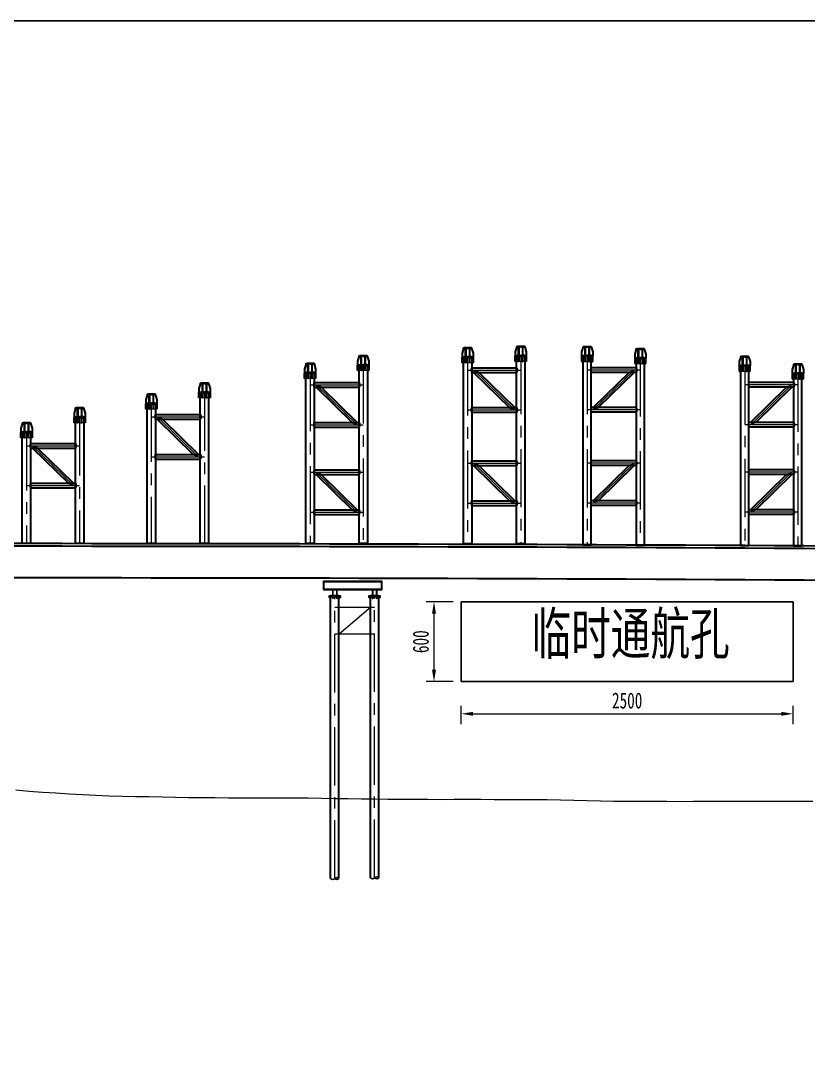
# Model space of a CAD drawing. Extents: x 1767995 to 4174245, y 542814 to 862564.
# Drawn here: x 3464449 to 3523723, y 784212 to 862564 of the extents above; entities that cross this region are included whole.
import ezdxf

# ---------------------------------------------------------------- set-up
doc = ezdxf.new("R2010")
doc.units = 0
doc.header["$LTSCALE"] = 3500
doc.linetypes.add('CENTER', pattern=[2, 1.25, -0.25, 0.25, -0.25])
doc.linetypes.add('DASHED', pattern=[0.75, 0.5, -0.25])
doc.layers.get('Defpoints').update_dxf_attribs({"color": 8})
for name, color, linetype, lineweight in [('1粗实线', 1, 'Continuous', 30), ('3中心线', 6, 'CENTER', 18), ('4虚线', 2, 'DASHED', 18), ('5文本', 7, 'Continuous', 15), ('6标注线', 7, 'Continuous', 13), ('文字', 7, 'Continuous', 15), ('细实线', 7, 'Continuous', 15)]:
    doc.layers.add(name, color=color, linetype=linetype, lineweight=lineweight)
doc.layers.add('M_Prof', color=2, linetype='Continuous')
doc.styles.add('wlx0.7', font='仿宋_GB2312.TTF', dxfattribs={"width": 0.7})
doc.styles.add('图内文字', font='仿宋_GB2312.TTF', dxfattribs={"width": 0.7})
doc.dimstyles.new('600', dxfattribs={"dimscale": 600, "dimtxt": 2, "dimasz": 1.5, "dimexe": 1, "dimexo": 1, "dimgap": 0.65, "dimtad": 1, "dimdec": 0, "dimlfac": 0.1, "dimzin": 0, "dimdsep": 46, "dimtxsty": 'wlx0.7', "dimcen": 0, "dimclrd": 7, "dimclre": 7, "dimclrt": 7, "dimadec": 0, "dimazin": 0, "dimtfac": 1, "dimtdec": 0, "dimtmove": 1, "dimatfit": 3, "dimfxl": 1, "dimtolj": 1, "dimtzin": 0, "dimlwd": 13, "dimlwe": 13, "dimarcsym": 1})

# ---------------------------------------------------------------- blocks, each defined once
blk = doc.blocks.new('gdfgdfg')
at = {"layer": '细实线'}
for p, q in [((231782, 21667), (232782, 21583)), ((232782, 21583), (233782, 21505)), ((233782, 21505), (234782, 21444)), ((234782, 21444), (235782, 21383)), ((235782, 21383), (236782, 21323)), ((236782, 21323), (237782, 21264)), ((237782, 21264), (238782, 21229)), ((238782, 21229), (239782, 21199)), ((239782, 21199), (240782, 21181)), ((240782, 21181), (241782, 21163)), ((241782, 21163), (242782, 21145)), ((242782, 21145), (243782, 21127)), ((243782, 21127), (244782, 21108)), ((244782, 21108), (245782, 21097)), ((245782, 21097), (246782, 21089)), ((246782, 21089), (247782, 21081)), ((247782, 21081), (248782, 21073)), ((248782, 21073), (249782, 21075)), ((249782, 21075), (250782, 21077)), ((250782, 21077), (251782, 21074)), ((251782, 21074), (252782, 21071)), ((252782, 21071), (253782, 21069)), ((253782, 21069), (254782, 21058)), ((254782, 21058), (255782, 21033)), ((255782, 21033), (256782, 21017)), ((256782, 21017), (257782, 21003)), ((257782, 21003), (258782, 20989)), ((258782, 20989), (259782, 20975)), ((259782, 20975), (260782, 20969)), ((260782, 20969), (261782, 20965)), ((261782, 20965), (262782, 20960)), ((262782, 20960), (263782, 20956)), ((263782, 20956), (264782, 20958)), ((264782, 20958), (265782, 20966)), ((265782, 20966), (266782, 20961)), ((266782, 20961), (267782, 20955)), ((267782, 20955), (268782, 20948)), ((268782, 20948), (269782, 20942)), ((269782, 20942), (270782, 20936)), ((270782, 20936), (271782, 20941)), ((271782, 20941), (272782, 20932)), ((272782, 20932), (273782, 20906)), ((273782, 20906), (274782, 20880)), ((274782, 20880), (275782, 20855)), ((275782, 20855), (276782, 20831)), ((276782, 20831), (277782, 20822)), ((277782, 20822), (278782, 20818)), ((278782, 20818), (279782, 20814)), ((279782, 20814), (280782, 20810)), ((280782, 20810), (281782, 20806)), ((281782, 20806), (282782, 20810)), ((282782, 20810), (283782, 20817)), ((283782, 20817), (284782, 20820)), ((284782, 20820), (285782, 20822)), ((285782, 20822), (286782, 20825)), ((286782, 20825), (287782, 20828)), ((287782, 20828), (288782, 20828)), ((288782, 20828), (289782, 20828)), ((289782, 20828), (290782, 20828)), ((290782, 20828), (291782, 20829))]:
    blk.add_line(p, q, dxfattribs=at)
blk = doc.blocks.new('werwerer')
at = {"layer": '1粗实线', "elevation": 0}
for points in [[(193795, 41794, 0.464316), (193777, 41816), (193651, 41816), (193531, 41444), (193531, 41144), (193651, 41144), (193651, 41164), (193777, 41164, 0.464316), (193795, 41186)], [(193951, 41144), (193651, 41144), (193651, 41164), (193777, 41164, 0.414214), (193795, 41182), (193795, 41798, 0.414214), (193777, 41816), (193651, 41816), (193651, 41836), (193951, 41836), (193951, 41816), (193826, 41816, 0.414214), (193808, 41798), (193808, 41182, 0.414214), (193826, 41164), (193951, 41164)], [(193951, 41144), (194251, 41144), (194251, 41164), (194126, 41164, -0.414214), (194108, 41182), (194108, 41798, -0.414214), (194126, 41816), (194251, 41816), (194251, 41836), (193951, 41836), (193951, 41816), (194077, 41816, -0.414214), (194095, 41798), (194095, 41182, -0.414214), (194077, 41164), (193951, 41164)], [(194108, 41794, -0.464316), (194126, 41816), (194251, 41816), (194371, 41444), (194371, 41144), (194251, 41144), (194251, 41164), (194126, 41164, -0.464316), (194108, 41186)]]:
    blk.add_lwpolyline(points, format="xyb", close=True, dxfattribs=at)
blk.add_lwpolyline([(193701, 41846), (194201, 41846), (194201, 41836), (193701, 41836)], close=True, dxfattribs=at)
blk = doc.blocks.new('tertert')
at = {"layer": '1粗实线'}
for p, q in [((203266, 43306, 0), (206636, 43306, 0)), ((203266, 42955, 0), (206636, 42955, 0)), ((203401, 42955, 0), (206112, 40306, 0)), ((203791, 42955, 0), (206502, 40306, 0)), ((203266, 40306, 0), (206636, 40306, 0)), ((203266, 39955, 0), (206636, 39955, 0))]:
    blk.add_line(p, q, dxfattribs=at)
at = {"layer": '1粗实线', "elevation": 0}
for points in [[(203266, 43306), (203266, 43306), (203266, 43305), (203266, 43305), (203265, 43304), (203265, 43303), (203264, 43301), (203263, 43299), (203262, 43297), (203261, 43295), (203260, 43293), (203259, 43290), (203257, 43287), (203256, 43284), (203255, 43280), (203253, 43276), (203251, 43272), (203250, 43268), (203248, 43264), (203246, 43259), (203244, 43255), (203243, 43250), (203241, 43244), (203239, 43239), (203237, 43234), (203236, 43228), (203234, 43222), (203232, 43216), (203231, 43210), (203229, 43204), (203228, 43198), (203227, 43191), (203225, 43185), (203224, 43178), (203223, 43171), (203223, 43165), (203222, 43158), (203221, 43151), (203221, 43144), (203221, 43137), (203221, 43130), (203221, 43124), (203221, 43117), (203221, 43110), (203222, 43103), (203223, 43096), (203223, 43089), (203224, 43083), (203225, 43076), (203227, 43070), (203228, 43063), (203229, 43057), (203231, 43051), (203232, 43045), (203234, 43039), (203236, 43033), (203237, 43027), (203239, 43022), (203241, 43016), (203243, 43011), (203244, 43006), (203246, 43002), (203248, 42997), (203250, 42993), (203251, 42988), (203253, 42984), (203255, 42981), (203256, 42977), (203257, 42974), (203259, 42971), (203260, 42968), (203261, 42966), (203262, 42964), (203263, 42962), (203264, 42960), (203265, 42958), (203265, 42957), (203266, 42956), (203266, 42955), (203266, 42955), (203266, 42955)], [(206636, 43306), (206636, 43306), (206637, 43305), (206637, 43305), (206637, 43304), (206638, 43303), (206639, 43301), (206640, 43299), (206641, 43297), (206642, 43295), (206643, 43293), (206644, 43290), (206645, 43287), (206647, 43284), (206648, 43280), (206650, 43276), (206652, 43272), (206653, 43268), (206655, 43264), (206657, 43259), (206658, 43255), (206660, 43250), (206662, 43244), (206664, 43239), (206666, 43234), (206667, 43228), (206669, 43222), (206671, 43216), (206672, 43210), (206674, 43204), (206675, 43198), (206676, 43191), (206677, 43185), (206679, 43178), (206679, 43171), (206680, 43165), (206681, 43158), (206681, 43151), (206682, 43144), (206682, 43137), (206682, 43130), (206682, 43124), (206682, 43117), (206681, 43110), (206681, 43103), (206680, 43096), (206679, 43089), (206679, 43083), (206677, 43076), (206676, 43070), (206675, 43063), (206674, 43057), (206672, 43051), (206671, 43045), (206669, 43039), (206667, 43033), (206666, 43027), (206664, 43022), (206662, 43016), (206660, 43011), (206658, 43006), (206657, 43002), (206655, 42997), (206653, 42993), (206652, 42988), (206650, 42984), (206648, 42981), (206647, 42977), (206645, 42974), (206644, 42971), (206643, 42968), (206642, 42966), (206641, 42964), (206640, 42962), (206639, 42960), (206638, 42958), (206637, 42957), (206637, 42956), (206637, 42955), (206636, 42955), (206636, 42955)], [(203266, 40306), (203266, 40306), (203266, 40305), (203266, 40305), (203265, 40304), (203265, 40303), (203264, 40301), (203263, 40299), (203262, 40297), (203261, 40295), (203260, 40293), (203259, 40290), (203257, 40287), (203256, 40284), (203255, 40280), (203253, 40276), (203251, 40272), (203250, 40268), (203248, 40264), (203246, 40259), (203244, 40255), (203243, 40250), (203241, 40244), (203239, 40239), (203237, 40234), (203236, 40228), (203234, 40222), (203232, 40216), (203231, 40210), (203229, 40204), (203228, 40198), (203227, 40191), (203225, 40185), (203224, 40178), (203223, 40171), (203223, 40165), (203222, 40158), (203221, 40151), (203221, 40144), (203221, 40137), (203221, 40130), (203221, 40124), (203221, 40117), (203221, 40110), (203222, 40103), (203223, 40096), (203223, 40089), (203224, 40083), (203225, 40076), (203227, 40070), (203228, 40063), (203229, 40057), (203231, 40051), (203232, 40045), (203234, 40039), (203236, 40033), (203237, 40027), (203239, 40022), (203241, 40016), (203243, 40011), (203244, 40006), (203246, 40002), (203248, 39997), (203250, 39993), (203251, 39988), (203253, 39984), (203255, 39981), (203256, 39977), (203257, 39974), (203259, 39971), (203260, 39968), (203261, 39966), (203262, 39964), (203263, 39962), (203264, 39960), (203265, 39958), (203265, 39957), (203266, 39956), (203266, 39955), (203266, 39955), (203266, 39955)], [(206636, 40306), (206636, 40306), (206637, 40305), (206637, 40305), (206637, 40304), (206638, 40303), (206639, 40301), (206640, 40299), (206641, 40297), (206642, 40295), (206643, 40293), (206644, 40290), (206645, 40287), (206647, 40284), (206648, 40280), (206650, 40276), (206652, 40272), (206653, 40268), (206655, 40264), (206657, 40259), (206658, 40255), (206660, 40250), (206662, 40244), (206664, 40239), (206666, 40234), (206667, 40228), (206669, 40222), (206671, 40216), (206672, 40210), (206674, 40204), (206675, 40198), (206676, 40191), (206677, 40185), (206679, 40178), (206679, 40171), (206680, 40165), (206681, 40158), (206681, 40151), (206682, 40144), (206682, 40137), (206682, 40130), (206682, 40124), (206682, 40117), (206681, 40110), (206681, 40103), (206680, 40096), (206679, 40089), (206679, 40083), (206677, 40076), (206676, 40070), (206675, 40063), (206674, 40057), (206672, 40051), (206671, 40045), (206669, 40039), (206667, 40033), (206666, 40027), (206664, 40022), (206662, 40016), (206660, 40011), (206658, 40006), (206657, 40002), (206655, 39997), (206653, 39993), (206652, 39988), (206650, 39984), (206648, 39981), (206647, 39977), (206645, 39974), (206644, 39971), (206643, 39968), (206642, 39966), (206641, 39964), (206640, 39962), (206639, 39960), (206638, 39958), (206637, 39957), (206637, 39956), (206637, 39955), (206636, 39955), (206636, 39955)]]:
    blk.add_lwpolyline(points, dxfattribs=at)
at = {"layer": '1粗实线'}
for points in [[(203791, 42955), (203791, 42955), (203790, 42955), (203789, 42956), (203788, 42956), (203785, 42957), (203783, 42958), (203780, 42959), (203776, 42960), (203773, 42961), (203768, 42963), (203764, 42964), (203758, 42966), (203753, 42968), (203747, 42970), (203741, 42972), (203734, 42974), (203727, 42977), (203720, 42979), (203712, 42981), (203705, 42984), (203696, 42986), (203688, 42989), (203680, 42991), (203671, 42994), (203662, 42997), (203653, 42999), (203644, 43002), (203635, 43004), (203625, 43006), (203616, 43008), (203607, 43010), (203598, 43012), (203589, 43014), (203580, 43016), (203571, 43017), (203562, 43018), (203553, 43019), (203545, 43020), (203537, 43020), (203529, 43020), (203522, 43020), (203515, 43020), (203508, 43019), (203501, 43018), (203494, 43017), (203488, 43016), (203482, 43014), (203477, 43012), (203472, 43010), (203467, 43008), (203462, 43006), (203457, 43004), (203453, 43002), (203449, 42999), (203445, 42997), (203441, 42994), (203438, 42991), (203434, 42989), (203431, 42986), (203428, 42984), (203426, 42981), (203423, 42979), (203420, 42977), (203418, 42974), (203416, 42972), (203414, 42970), (203412, 42968), (203410, 42966), (203409, 42964), (203407, 42963), (203406, 42961), (203405, 42960), (203404, 42959), (203403, 42958), (203402, 42957), (203402, 42956), (203401, 42956), (203401, 42955), (203401, 42955), (203401, 42955)], [(206112, 40306), (206112, 40306), (206112, 40306), (206114, 40305), (206115, 40305), (206117, 40304), (206120, 40303), (206123, 40302), (206126, 40301), (206130, 40299), (206135, 40298), (206139, 40296), (206144, 40295), (206150, 40293), (206156, 40291), (206162, 40289), (206169, 40287), (206176, 40284), (206183, 40282), (206190, 40279), (206198, 40277), (206206, 40274), (206215, 40272), (206223, 40269), (206232, 40267), (206241, 40264), (206250, 40262), (206259, 40259), (206268, 40257), (206278, 40255), (206287, 40252), (206296, 40250), (206305, 40249), (206314, 40247), (206323, 40245), (206332, 40244), (206341, 40243), (206349, 40242), (206358, 40241), (206366, 40241), (206374, 40241), (206381, 40241), (206388, 40241), (206395, 40242), (206402, 40243), (206408, 40244), (206415, 40245), (206420, 40247), (206426, 40249), (206431, 40250), (206436, 40252), (206441, 40255), (206446, 40257), (206450, 40259), (206454, 40262), (206458, 40264), (206462, 40267), (206465, 40269), (206468, 40272), (206472, 40274), (206475, 40277), (206477, 40279), (206480, 40282), (206482, 40284), (206485, 40287), (206487, 40289), (206489, 40291), (206491, 40293), (206492, 40295), (206494, 40296), (206495, 40298), (206497, 40299), (206498, 40301), (206499, 40302), (206500, 40303), (206500, 40304), (206501, 40305), (206502, 40305), (206502, 40306), (206502, 40306), (206502, 40306)]]:
    blk.add_lwpolyline(points, dxfattribs=at)
at = {"layer": '3中心线'}
for p, q in [((202951, 43130, 0), (206951, 43130, 0)), ((203416, 43130, 0), (206486, 40130, 0)), ((202951, 40130, 0), (206951, 40130, 0))]:
    blk.add_line(p, q, dxfattribs=at)
blk = doc.blocks.new('trret')
at = {"layer": '1粗实线'}
for p, q in [((3671816, 920589), (3671816, 941829)), ((3672446, 920589), (3672446, 941829)), ((3674816, 920637), (3674816, 941829)), ((3675446, 920637), (3675446, 941829))]:
    blk.add_line(p, q, dxfattribs=at)
for points in [[(3671275, 942333), (3675686, 942333), (3675686, 942921), (3671275, 942921)], [(3671816, 941679), (3671781, 941679), (3671731, 941729), (3671731, 941829), (3671731, 941729), (3671781, 941679)], [(3671731, 941829), (3672531, 941829)], [(3671987, 941829), (3671987, 941679), (3671975, 941679), (3671975, 941829), (3671975, 941679), (3671987, 941679)], [(3672287, 941829), (3672287, 941679), (3672275, 941679), (3672275, 941829), (3672275, 941679), (3672287, 941679)], [(3672531, 941729), (3672481, 941679), (3672531, 941729), (3672531, 941829)], [(3674816, 941679), (3674781, 941679), (3674731, 941729), (3674731, 941829), (3674731, 941729), (3674781, 941679)], [(3674731, 941829), (3675531, 941829)], [(3674987, 941829), (3674987, 941679), (3674975, 941679), (3674975, 941829), (3674975, 941679), (3674987, 941679)], [(3675287, 941829), (3675287, 941679), (3675275, 941679), (3675275, 941829), (3675275, 941679), (3675287, 941679)], [(3675531, 941729), (3675481, 941679), (3675531, 941729), (3675531, 941829)], [(3672481, 941679), (3672446, 941679)], [(3675481, 941679), (3675446, 941679)]]:
    blk.add_lwpolyline(points, close=True, dxfattribs=at)
for points in [[(3671731, 941845), (3671731, 941829), (3671731, 941845), (3672531, 941845), (3672531, 941829), (3672531, 941845)], [(3674731, 941845), (3674731, 941829), (3674731, 941845), (3675531, 941845), (3675531, 941829), (3675531, 941845)]]:
    blk.add_lwpolyline(points, dxfattribs=at)
at = {"layer": '3中心线'}
for p, q in [((3672131, 920589), (3672131, 941829)), ((3675131, 920637), (3675131, 941829)), ((3672131, 940996), (3675131, 940996)), ((3672451, 938996), (3674828, 940996)), ((3672131, 938996), (3675131, 938996))]:
    blk.add_line(p, q, dxfattribs=at)
at = {"layer": 'M_Prof'}
for p, q in [((3671275, 942901), (3675686, 942901)), ((3671275, 942353), (3675686, 942353))]:
    blk.add_line(p, q, dxfattribs=at)
for points in [[(3671831, 941845), (3672131, 941845), (3672131, 941863), (3672000, 941863, -0.414214), (3671987, 941876), (3671987, 942302, -0.414214), (3672000, 942315), (3672131, 942315), (3672131, 942333), (3671831, 942333), (3671831, 942315), (3671963, 942315, -0.414214), (3671976, 942302), (3671976, 941876, -0.414214), (3671963, 941863), (3671831, 941863)], [(3672131, 941845), (3672431, 941845), (3672431, 941863), (3672300, 941863, -0.414214), (3672287, 941876), (3672287, 942302, -0.414214), (3672300, 942315), (3672431, 942315), (3672431, 942333), (3672131, 942333), (3672131, 942315), (3672263, 942315, -0.414214), (3672276, 942302), (3672276, 941876, -0.414214), (3672263, 941863), (3672131, 941863)], [(3674831, 941845), (3675131, 941845), (3675131, 941863), (3675000, 941863, -0.414214), (3674987, 941876), (3674987, 942302, -0.414214), (3675000, 942315), (3675131, 942315), (3675131, 942333), (3674831, 942333), (3674831, 942315), (3674963, 942315, -0.414214), (3674976, 942302), (3674976, 941876, -0.414214), (3674963, 941863), (3674831, 941863)], [(3675131, 941845), (3675431, 941845), (3675431, 941863), (3675300, 941863, -0.414214), (3675287, 941876), (3675287, 942302, -0.414214), (3675300, 942315), (3675431, 942315), (3675431, 942333), (3675131, 942333), (3675131, 942315), (3675263, 942315, -0.414214), (3675276, 942302), (3675276, 941876, -0.414214), (3675263, 941863), (3675131, 941863)]]:
    blk.add_lwpolyline(points, format="xyb", close=True, dxfattribs=at)
for points in [[(3671816, 920589), (3671974, 920510), (3672131, 920589), (3672289, 920667), (3672446, 920589)], [(3674816, 920637), (3674974, 920559), (3675131, 920637), (3675289, 920716), (3675446, 920637)], [(3675446, 920637), (3675289, 920559), (3675131, 920637)], [(3672446, 920589), (3672289, 920510), (3672131, 920589)]]:
    blk.add_spline(points, degree=3, dxfattribs=at)
blk = doc.blocks.new('*D268')
at = {"color": 7, "linetype": 'Continuous', "lineweight": 13}
for p, q in [((3497596, 809638), (3497596, 811024)), ((3522596, 809638), (3522596, 811024)), ((3498496, 810424), (3521696, 810424))]:
    blk.add_line(p, q, dxfattribs=at)
at = {"color": 7}
for points in [[(3498496, 810574), (3498496, 810274), (3497596, 810424)], [(3521696, 810574), (3521696, 810274), (3522596, 810424)]]:
    blk.add_solid(points, dxfattribs=at)
at = {"layer": 'Defpoints', "color": 0}
for p in [(3522596, 810424), (3497596, 809038), (3522596, 809038)]:
    blk.add_point(p, dxfattribs=at)
at = {"color": 7, "insert": (3510096, 811414), "char_height": 1200, "attachment_point": 5, "style": 'wlx0.7'}
blk.add_mtext('\\A1;2500', dxfattribs=at)
blk = doc.blocks.new('*D269')
at = {"color": 7, "linetype": 'Continuous', "lineweight": 13}
for p, q in [((3496996, 818850), (3494954, 818850)), ((3495554, 817950), (3495554, 813750)), ((3496996, 812850), (3494954, 812850))]:
    blk.add_line(p, q, dxfattribs=at)
at = {"color": 7}
for points in [[(3495404, 817950), (3495704, 817950), (3495554, 818850)], [(3495404, 813750), (3495704, 813750), (3495554, 812850)]]:
    blk.add_solid(points, dxfattribs=at)
at = {"layer": 'Defpoints', "color": 0}
for p in [(3497596, 818850), (3495554, 812850), (3497596, 812850)]:
    blk.add_point(p, dxfattribs=at)
at = {"color": 7, "insert": (3494564, 815850), "char_height": 1200, "attachment_point": 5, "rotation": 90, "style": 'wlx0.7'}
blk.add_mtext('\\A1;600', dxfattribs=at)

msp = doc.modelspace()

# ---------------------------------------------------------------- linework, layer by layer
for p, q in [((3497595.6, 812850.3), (3497595.6, 818850.3)), ((3497595.6, 818850.3), (3522595.6, 818850.3)), ((3522595.6, 818850.3), (3522595.6, 812850.3)), ((3497595.6, 812850.3), (3522595.6, 812850.3))]:
    msp.add_line(p, q)
at = {"layer": '1粗实线', "ltscale": 4}
for p, q in [((3498503.3, 837256.9, 0.4), (3497663.3, 837256.9, 0.4)), ((3497663.3, 837256.9, 0.4), (3497663.3, 837236.9, 0.4)), ((3497663.3, 837236.9, 0.4), (3498503.3, 837236.9, 0.4)), ((3497922.3, 837236.9, 0.4), (3497944.3, 837236.9, 0.4)), ((3497922.3, 836836.9, 0.4), (3497922.3, 837236.9, 0.4)), ((3497944.3, 836836.9, 0.4), (3497922.3, 836836.9, 0.4)), ((3497944.3, 837236.9, 0.4), (3497944.3, 836836.9, 0.4)), ((3498222.3, 837236.9, 0.4), (3498222.3, 836836.9, 0.4)), ((3498244.3, 836836.9, 0.4), (3498244.3, 837236.9, 0.4)), ((3498503.3, 837236.9, 0.4), (3498503.3, 837256.9, 0.4)), ((3502503.3, 837356.4, 0.4), (3501663.3, 837356.4, 0.4)), ((3501663.3, 837356.4, 0.4), (3501663.3, 837336.4, 0.4)), ((3501663.3, 837336.4, 0.4), (3502503.3, 837336.4, 0.4)), ((3501922.3, 837336.4, 0.4), (3501944.3, 837336.4, 0.4)), ((3501922.3, 836936.4, 0.4), (3501922.3, 837336.4, 0.4)), ((3501944.3, 836936.4, 0.4), (3501922.3, 836936.4, 0.4)), ((3501944.3, 837336.4, 0.4), (3501944.3, 836936.4, 0.4)), ((3502244.3, 837336.4, 0.4), (3502222.3, 837336.4, 0.4)), ((3502222.3, 837336.4, 0.4), (3502222.3, 836936.4, 0.4)), ((3502222.3, 836936.4, 0.4), (3502244.3, 836936.4, 0.4)), ((3502244.3, 836936.4, 0.4), (3502244.3, 837336.4, 0.4)), ((3502503.3, 837336.4, 0.4), (3502503.3, 837356.4, 0.4)), ((3506663, 837333.6, 0.1), (3506663, 837353.6, 0.1)), ((3506663, 837353.6, 0.1), (3507503, 837353.6, 0.1)), ((3507503, 837333.6, 0.1), (3506663, 837333.6, 0.1)), ((3506922, 837333.6, 0.1), (3506944, 837333.6, 0.1)), ((3506922, 836933.6, 0.1), (3506922, 837333.6, 0.1)), ((3506944, 836933.6, 0.1), (3506922, 836933.6, 0.1)), ((3506944, 837333.6, 0.1), (3506944, 836933.6, 0.1)), ((3507244, 837333.6, 0.1), (3507222, 837333.6, 0.1)), ((3507222, 837333.6, 0.1), (3507222, 836933.6, 0.1)), ((3507222, 836933.6, 0.1), (3507244, 836933.6, 0.1)), ((3507244, 836933.6, 0.1), (3507244, 837333.6, 0.1)), ((3507503, 837353.6, 0.1), (3507503, 837333.6, 0.1)), ((3510663, 837172.9), (3510663, 837192.9)), ((3510663, 837192.9), (3511503, 837192.9)), ((3511503, 837172.9), (3510663, 837172.9)), ((3510922, 836772.9), (3510922, 837172.9)), ((3510944, 837172.9), (3510944, 836772.9)), ((3511244, 837172.9), (3511222, 837172.9)), ((3511222, 837172.9), (3511222, 836772.9)), ((3511244, 836772.9), (3511244, 837172.9)), ((3511503, 837192.9), (3511503, 837172.9)), ((3486643.7, 836083.6), (3485803.7, 836083.6)), ((3485803.7, 836083.6), (3485803.7, 836063.6)), ((3485803.7, 836063.6), (3486643.7, 836063.6)), ((3486062.7, 836063.6), (3486084.7, 836063.6)), ((3486062.7, 835663.6), (3486062.7, 836063.6)), ((3486084.7, 836063.6), (3486084.7, 835663.6)), ((3486362.7, 836063.6), (3486362.7, 835663.6)), ((3486384.7, 835663.6), (3486384.7, 836063.6)), ((3486643.7, 836063.6), (3486643.7, 836083.6)), ((3490643.7, 836663.7, 0.1), (3489803.7, 836663.7, 0.1)), ((3489803.7, 836663.7, 0.1), (3489803.7, 836643.7, 0.1)), ((3489803.7, 836643.7, 0.1), (3490643.7, 836643.7, 0.1)), ((3490062.7, 836643.7, 0.1), (3490084.7, 836643.7, 0.1)), ((3490062.7, 836243.7, 0.1), (3490062.7, 836643.7, 0.1)), ((3490084.7, 836243.7, 0.1), (3490062.7, 836243.7, 0.1)), ((3490084.7, 836643.7, 0.1), (3490084.7, 836243.7, 0.1)), ((3490384.7, 836643.7, 0.1), (3490362.7, 836643.7, 0.1)), ((3490362.7, 836643.7, 0.1), (3490362.7, 836243.7, 0.1)), ((3490362.7, 836243.7, 0.1), (3490384.7, 836243.7, 0.1)), ((3490384.7, 836243.7, 0.1), (3490384.7, 836643.7, 0.1)), ((3490643.7, 836643.7, 0.1), (3490643.7, 836663.7, 0.1)), ((3511222, 836772.9), (3511244, 836772.9)), ((3518522.5, 836599.7, 0.1), (3518522.5, 836619.7, 0.1)), ((3518522.5, 836619.7, 0.1), (3519362.5, 836619.7, 0.1)), ((3519362.5, 836599.7, 0.1), (3518522.5, 836599.7, 0.1)), ((3518781.5, 836599.7, 0.1), (3518803.5, 836599.7, 0.1)), ((3518781.5, 836199.7, 0.1), (3518781.5, 836599.7, 0.1)), ((3518803.5, 836199.7, 0.1), (3518781.5, 836199.7, 0.1)), ((3518803.5, 836599.7, 0.1), (3518803.5, 836199.7, 0.1)), ((3519103.5, 836599.7, 0.1), (3519081.5, 836599.7, 0.1)), ((3519081.5, 836599.7, 0.1), (3519081.5, 836199.7, 0.1)), ((3519081.5, 836199.7, 0.1), (3519103.5, 836199.7, 0.1)), ((3519103.5, 836199.7, 0.1), (3519103.5, 836599.7, 0.1)), ((3519362.5, 836619.7, 0.1), (3519362.5, 836599.7, 0.1)), ((3522522.5, 836019.6), (3522522.5, 836039.6)), ((3522522.5, 836039.6), (3523362.5, 836039.6)), ((3523362.5, 836019.6), (3522522.5, 836019.6)), ((3522781.5, 835619.6), (3522781.5, 836019.6)), ((3522803.5, 836019.6), (3522803.5, 835619.6)), ((3523103.5, 836019.6), (3523081.5, 836019.6)), ((3523081.5, 836019.6), (3523081.5, 835619.6)), ((3523103.5, 835619.6), (3523103.5, 836019.6)), ((3523362.5, 836039.6), (3523362.5, 836019.6)), ((3486084.7, 835663.6), (3486062.7, 835663.6)), ((3523081.5, 835619.6), (3523103.5, 835619.6)), ((3478693.7, 834611.1, -0.3), (3477853.7, 834611.1, -0.3)), ((3477853.7, 834611.1, -0.3), (3477853.7, 834591.1, -0.3)), ((3477853.7, 834591.1, -0.3), (3478693.7, 834591.1, -0.3)), ((3478112.7, 834591.1, -0.3), (3478134.7, 834591.1, -0.3)), ((3478112.7, 834191.1, -0.3), (3478112.7, 834591.1, -0.3)), ((3478134.7, 834591.1, -0.3), (3478134.7, 834191.1, -0.3)), ((3478434.7, 834591.1, -0.3), (3478412.7, 834591.1, -0.3)), ((3478412.7, 834591.1, -0.3), (3478412.7, 834191.1, -0.3)), ((3478434.7, 834191.1, -0.3), (3478434.7, 834591.1, -0.3)), ((3478693.7, 834591.1, -0.3), (3478693.7, 834611.1, -0.3)), ((3474693.7, 833776.8, -0.4), (3473853.7, 833776.8, -0.4)), ((3473853.7, 833776.8, -0.4), (3473853.7, 833756.8, -0.4)), ((3473853.7, 833756.8, -0.4), (3474693.7, 833756.8, -0.4)), ((3474112.7, 833756.8, -0.4), (3474134.7, 833756.8, -0.4)), ((3474112.7, 833356.8, -0.4), (3474112.7, 833756.8, -0.4)), ((3474134.7, 833756.8, -0.4), (3474134.7, 833356.8, -0.4)), ((3474412.7, 833756.8, -0.4), (3474412.7, 833356.8, -0.4)), ((3474434.7, 833356.8, -0.4), (3474434.7, 833756.8, -0.4)), ((3474693.7, 833756.8, -0.4), (3474693.7, 833776.8, -0.4)), ((3478134.7, 834191.1, -0.3), (3478112.7, 834191.1, -0.3)), ((3478412.7, 834191.1, -0.3), (3478434.7, 834191.1, -0.3)), ((3474134.7, 833356.8, -0.4), (3474112.7, 833356.8, -0.4)), ((3469293.7, 832742.3, -0.3), (3468453.7, 832742.3, -0.3)), ((3468453.7, 832742.3, -0.3), (3468453.7, 832722.3, -0.3)), ((3468453.7, 832722.3, -0.3), (3469293.7, 832722.3, -0.3)), ((3468712.7, 832722.3, -0.3), (3468734.7, 832722.3, -0.3)), ((3468712.7, 832322.3, -0.3), (3468712.7, 832722.3, -0.3)), ((3468734.7, 832322.3, -0.3), (3468712.7, 832322.3, -0.3)), ((3468734.7, 832722.3, -0.3), (3468734.7, 832322.3, -0.3)), ((3469034.7, 832722.3, -0.3), (3469012.7, 832722.3, -0.3)), ((3469012.7, 832722.3, -0.3), (3469012.7, 832322.3, -0.3)), ((3469012.7, 832322.3, -0.3), (3469034.7, 832322.3, -0.3)), ((3469034.7, 832322.3, -0.3), (3469034.7, 832722.3, -0.3)), ((3469293.7, 832722.3, -0.3), (3469293.7, 832742.3, -0.3)), ((3465293.7, 831615.8, -0.4), (3464453.7, 831615.8, -0.4)), ((3464453.7, 831615.8, -0.4), (3464453.7, 831595.8, -0.4)), ((3464453.7, 831595.8, -0.4), (3465293.7, 831595.8, -0.4)), ((3464712.7, 831595.8, -0.4), (3464734.7, 831595.8, -0.4)), ((3464712.7, 831195.8, -0.4), (3464712.7, 831595.8, -0.4)), ((3464734.7, 831595.8, -0.4), (3464734.7, 831195.8, -0.4)), ((3465012.7, 831595.8, -0.4), (3465012.7, 831195.8, -0.4)), ((3465034.7, 831195.8, -0.4), (3465034.7, 831595.8, -0.4)), ((3465293.7, 831595.8, -0.4), (3465293.7, 831615.8, -0.4)), ((3464734.7, 831195.8, -0.4), (3464712.7, 831195.8, -0.4))]:
    msp.add_line(p, q, dxfattribs=at)
at = {"layer": '1粗实线'}
for p, q in [((3497663.3, 836836.9, 0.4), (3497663.3, 837236.9, 0.4)), ((3497663.3, 837236.9, 0.4), (3498503.3, 837236.9, 0.4)), ((3497768.3, 836836.9, 0.4), (3497663.3, 836836.9, 0.4)), ((3498503.3, 836836.9, 0.4), (3498398.3, 836836.9, 0.4)), ((3498503.3, 837236.9, 0.4), (3498503.3, 836836.9, 0.4)), ((3501663.3, 836936.4, 0.4), (3501663.3, 837336.4, 0.4)), ((3501663.3, 837336.4, 0.4), (3502503.3, 837336.4, 0.4)), ((3501768.3, 836936.4, 0.4), (3501663.3, 836936.4, 0.4)), ((3502503.3, 836936.4, 0.4), (3502398.3, 836936.4, 0.4)), ((3502503.3, 837336.4, 0.4), (3502503.3, 836936.4, 0.4)), ((3507503, 837333.6, 0.1), (3506663, 837333.6, 0.1)), ((3506663, 837333.6, 0.1), (3506663, 836933.6, 0.1)), ((3506663, 836933.6, 0.1), (3506768, 836933.6, 0.1)), ((3507398, 836933.6, 0.1), (3507503, 836933.6, 0.1)), ((3507503, 836933.6, 0.1), (3507503, 837333.6, 0.1)), ((3511503, 837172.9), (3510663, 837172.9)), ((3510663, 837172.9), (3510663, 836772.9)), ((3511503, 836772.9), (3511503, 837172.9)), ((3485803.7, 835663.6), (3485803.7, 836063.6)), ((3485803.7, 836063.6), (3486643.7, 836063.6)), ((3486643.7, 836063.6), (3486643.7, 835663.6)), ((3489803.7, 836243.7, 0.1), (3489803.7, 836643.7, 0.1)), ((3489803.7, 836643.7, 0.1), (3490643.7, 836643.7, 0.1)), ((3489908.7, 836243.7, 0.1), (3489803.7, 836243.7, 0.1)), ((3490643.7, 836243.7, 0.1), (3490538.7, 836243.7, 0.1)), ((3490643.7, 836643.7, 0.1), (3490643.7, 836243.7, 0.1)), ((3510663, 836772.9), (3510768, 836772.9)), ((3511398, 836772.9), (3511503, 836772.9)), ((3519362.5, 836599.7, 0.1), (3518522.5, 836599.7, 0.1)), ((3518522.5, 836599.7, 0.1), (3518522.5, 836199.7, 0.1)), ((3518522.5, 836199.7, 0.1), (3518627.5, 836199.7, 0.1)), ((3519257.5, 836199.7, 0.1), (3519362.5, 836199.7, 0.1)), ((3519362.5, 836199.7, 0.1), (3519362.5, 836599.7, 0.1)), ((3523362.5, 836019.6), (3522522.5, 836019.6)), ((3522522.5, 836019.6), (3522522.5, 835619.6)), ((3523362.5, 835619.6), (3523362.5, 836019.6)), ((3485908.7, 835663.6), (3485803.7, 835663.6)), ((3486643.7, 835663.6), (3486538.7, 835663.6)), ((3522522.5, 835619.6), (3522627.5, 835619.6)), ((3523257.5, 835619.6), (3523362.5, 835619.6)), ((3477853.7, 834191.1, -0.3), (3477853.7, 834591.1, -0.3)), ((3477853.7, 834591.1, -0.3), (3478693.7, 834591.1, -0.3)), ((3478693.7, 834591.1, -0.3), (3478693.7, 834191.1, -0.3)), ((3473853.7, 833356.8, -0.4), (3473853.7, 833756.8, -0.4)), ((3473853.7, 833756.8, -0.4), (3474693.7, 833756.8, -0.4)), ((3474693.7, 833756.8, -0.4), (3474693.7, 833356.8, -0.4)), ((3477958.7, 834191.1, -0.3), (3477853.7, 834191.1, -0.3)), ((3478693.7, 834191.1, -0.3), (3478588.7, 834191.1, -0.3)), ((3473958.7, 833356.8, -0.4), (3473853.7, 833356.8, -0.4)), ((3474693.7, 833356.8, -0.4), (3474588.7, 833356.8, -0.4)), ((3468453.7, 832322.3, -0.3), (3468453.7, 832722.3, -0.3)), ((3468453.7, 832722.3, -0.3), (3469293.7, 832722.3, -0.3)), ((3468558.7, 832322.3, -0.3), (3468453.7, 832322.3, -0.3)), ((3469293.7, 832322.3, -0.3), (3469188.7, 832322.3, -0.3)), ((3469293.7, 832722.3, -0.3), (3469293.7, 832322.3, -0.3)), ((3464453.7, 831195.8, -0.4), (3464453.7, 831595.8, -0.4)), ((3464453.7, 831595.8, -0.4), (3465293.7, 831595.8, -0.4)), ((3465293.7, 831595.8, -0.4), (3465293.7, 831195.8, -0.4)), ((3464558.7, 831195.8, -0.4), (3464453.7, 831195.8, -0.4)), ((3465293.7, 831195.8, -0.4), (3465188.7, 831195.8, -0.4))]:
    msp.add_line(p, q, dxfattribs=at)
for points, elevation in [([(3497768.3, 823216.4), (3497768.3, 837236.9), (3498398.3, 837236.9), (3498398.3, 823216.4), (3497768.3, 823216.4)], 0.3), ([(3501768.3, 823216.4), (3501768.3, 837336.4), (3502398.3, 837336.4), (3502398.3, 823216.4), (3501768.3, 823216.4)], 0.3), ([(3477958.7, 823249.4), (3477958.7, 834591.1), (3478588.7, 834591.1), (3478588.7, 823249.4), (3477958.7, 823249.4)], -0.4), ([(3473958.7, 823249.4), (3473958.7, 833756.8), (3474588.7, 833756.8), (3474588.7, 823249.4), (3473958.7, 823249.4)], -0.4), ([(3468558.7, 823249.4), (3468558.7, 832722.3), (3469188.7, 832722.3), (3469188.7, 823249.4), (3468558.7, 823249.4)], -0.4), ([(3464558.7, 823249.4), (3464558.7, 831595.8), (3465188.7, 831595.8), (3465188.7, 823249.4), (3464558.7, 823249.4)], -0.4)]:
    msp.add_lwpolyline(points, dxfattribs=dict(at, elevation=elevation))
for points in [[(3507398, 823129.1), (3507398, 837333.6), (3506768, 837333.6), (3506767.6, 823129.1)], [(3511398, 823109.5), (3511398, 837172.9), (3510768, 837172.9), (3510767.5, 823109.5)]]:
    msp.add_lwpolyline(points, close=True, dxfattribs=at)
for points in [[(3485908.7, 823235.3), (3485908.7, 836063.6), (3486538.7, 836063.6), (3486538.7, 823235.3), (3485908.7, 823235.3)], [(3489908.7, 823235.3), (3489908.7, 836643.7), (3490538.7, 836643.7), (3490538.7, 823235.3), (3489908.7, 823235.3)], [(3519257.5, 823085.3), (3519257.5, 836599.7), (3518627.5, 836599.7), (3518627.5, 823085.3), (3519257.5, 823085.3)], [(3523257.5, 823063.1), (3523257.5, 836019.6), (3522627.5, 836019.6), (3522627.5, 823063.1), (3523257.5, 823063.1)]]:
    msp.add_lwpolyline(points, dxfattribs=at)
for points in [[(3402584, 823063.6, -0.0010736), (3429570.5, 823202.5), (3429585.1, 823202.5, -0.0032499), (3572579.4, 822702.1), (3572609.7, 822701.8, -0.0014157), (3606584, 822265.8, -0.0014134)], [(3402584, 822863.6, -0.0010736), (3429570.5, 823002.5), (3429585.1, 823002.5, -0.0032499), (3572579.4, 822502.1), (3572609.7, 822501.8, -0.0013324), (3604584, 822096.8, -0.0013324)], [(3402584, 820483.6, -0.0010736), (3429570.5, 820622.5), (3429585.1, 820622.5, -0.0032499), (3572579.4, 820122.1), (3572609.7, 820121.8, -0.0014157), (3606584, 819685.8)]]:
    msp.add_lwpolyline(points, format="xyb", dxfattribs=at)
at = {"layer": '3中心线'}
for p, q in [((3498083.3, 837236.9, 0.7), (3498083.3, 823216.4, 0.5)), ((3502083.3, 837336.4, 0.5), (3502083.3, 823216.4, 0.5)), ((3507083, 837333.6, 0.3), (3507083, 823129.1, 0.3)), ((3511083, 837172.9, 0.3), (3511083, 823109.5, 0.3)), ((3486223.7, 836063.6, 0.3), (3486223.7, 823235.3, 0.3)), ((3490223.7, 836643.7, 0.3), (3490223.7, 823235.3, 0.3)), ((3518942.5, 836599.7, 0.3), (3518942.5, 823085.3, 0.3)), ((3522942.5, 836019.6, 0.3), (3522942.5, 823063.1, 0.3)), ((3478273.7, 834591.1, -0.1), (3478273.7, 823249.4, -0.1)), ((3474273.7, 833756.8, -0.1), (3474273.7, 823249.4, -0.1)), ((3468873.7, 832722.3, -0.1), (3468873.7, 823249.4, -0.1)), ((3464873.7, 831595.8, -0.1), (3464873.7, 823249.4, -0.1))]:
    msp.add_line(p, q, dxfattribs=at)
at = {"layer": '4虚线'}
for p, q in [((3498398.3, 836836.9, 0.4), (3497768.3, 836836.9, 0.4)), ((3502398.3, 836936.4, 0.4), (3501768.3, 836936.4, 0.4)), ((3506768, 836933.6, 0.1), (3507398, 836933.6, 0.1)), ((3490538.7, 836243.7, 0.1), (3489908.7, 836243.7, 0.1)), ((3510768, 836772.9), (3511398, 836772.9)), ((3518627.5, 836199.7, 0.1), (3519257.5, 836199.7, 0.1)), ((3486538.7, 835663.6), (3485908.7, 835663.6)), ((3522627.5, 835619.6), (3523257.5, 835619.6)), ((3478588.7, 834191.1, -0.3), (3477958.7, 834191.1, -0.3)), ((3474588.7, 833356.8, -0.4), (3473958.7, 833356.8, -0.4)), ((3469188.7, 832322.3, -0.3), (3468558.7, 832322.3, -0.3)), ((3465188.7, 831195.8, -0.4), (3464558.7, 831195.8, -0.4))]:
    msp.add_line(p, q, dxfattribs=at)
at = {"layer": 'Defpoints', "elevation": -0.3}
msp.add_lwpolyline([(3211745, 862564.2), (3692995, 862564.2), (3692995, 542814.2), (3211745, 542814.2)], close=True, dxfattribs=at)

# ---------------------------------------------------------------- block references
at = {"layer": '6标注线'}
for name, p in [('werwerer', (3304131.9, 796112.6, 0.5)), ('werwerer', (3308131.9, 796212, 0.5)), ('werwerer', (3313131.6, 796209.2, 0.3)), ('werwerer', (3317131.6, 796048.6, 0.1)), ('werwerer', (3296272.3, 795519.3, 0.3)), ('werwerer', (3324991.1, 795475.4, 0.3)), ('werwerer', (3292272.3, 794939.2, 0.1)), ('tertert', (3295131.9, 793152.6, 0.3)), ('werwerer', (3328991.1, 794895.3, 0.1)), ('werwerer', (3284322.3, 793466.8, -0.1)), ('tertert', (3283272.3, 792044.2, 0)), ('werwerer', (3280322.3, 792632.5, -0.3)), ('werwerer', (3274922.3, 791598, -0.1)), ('tertert', (3271322.3, 789637.9, 0)), ('werwerer', (3270922.3, 790471.4, -0.3)), ('tertert', (3261922.3, 787465.2, -0.3)), ('tertert', (3295131.9, 786152.6, 0.4)), ('tertert', (3283272.3, 785468.2, 0.1)), ('trret', (-184047.1, -122549.7))]:
    msp.add_blockref(name, p, dxfattribs=at)
at = {"layer": '6标注线', "xscale": -1}
for p in [(3714034.5, 793152.6, -0.3), (3725893.9, 792044.2, 0), (3714034.5, 786152.6, 0.4), (3725893.9, 785468.2, 0.4)]:
    msp.add_blockref('tertert', p, dxfattribs=at)
at = {"layer": '文字'}
msp.add_blockref('gdfgdfg', (3232302.5, 783030.9), dxfattribs=at)

# ---------------------------------------------------------------- texts
at = {"layer": '5文本', "insert": (3502892.8, 818019.6), "char_height": 3125, "attachment_point": 1, "style": '图内文字'}
msp.add_mtext('临时通航孔', dxfattribs=at)

# ---------------------------------------------------------------- dimensions: what is measured, and where the dimension line sits
dim = msp.add_linear_dim(base=(3495554.5, 812850.3), p1=(3497595.6, 818850.3), p2=(3497595.6, 812850.3), angle=90, dimstyle='600')
dim.commit()
dim.dimension.update_dxf_attribs({"geometry": '*D269', "text_midpoint": (3494564.5, 815850.3)})
dim = msp.add_linear_dim(base=(3522595.6, 810423.9), p1=(3497595.6, 809037.5), p2=(3522595.6, 809037.5), dimstyle='600')
dim.commit()
dim.dimension.update_dxf_attribs({"geometry": '*D268', "text_midpoint": (3510095.6, 811413.9)})

doc.saveas('drawing.dxf')
